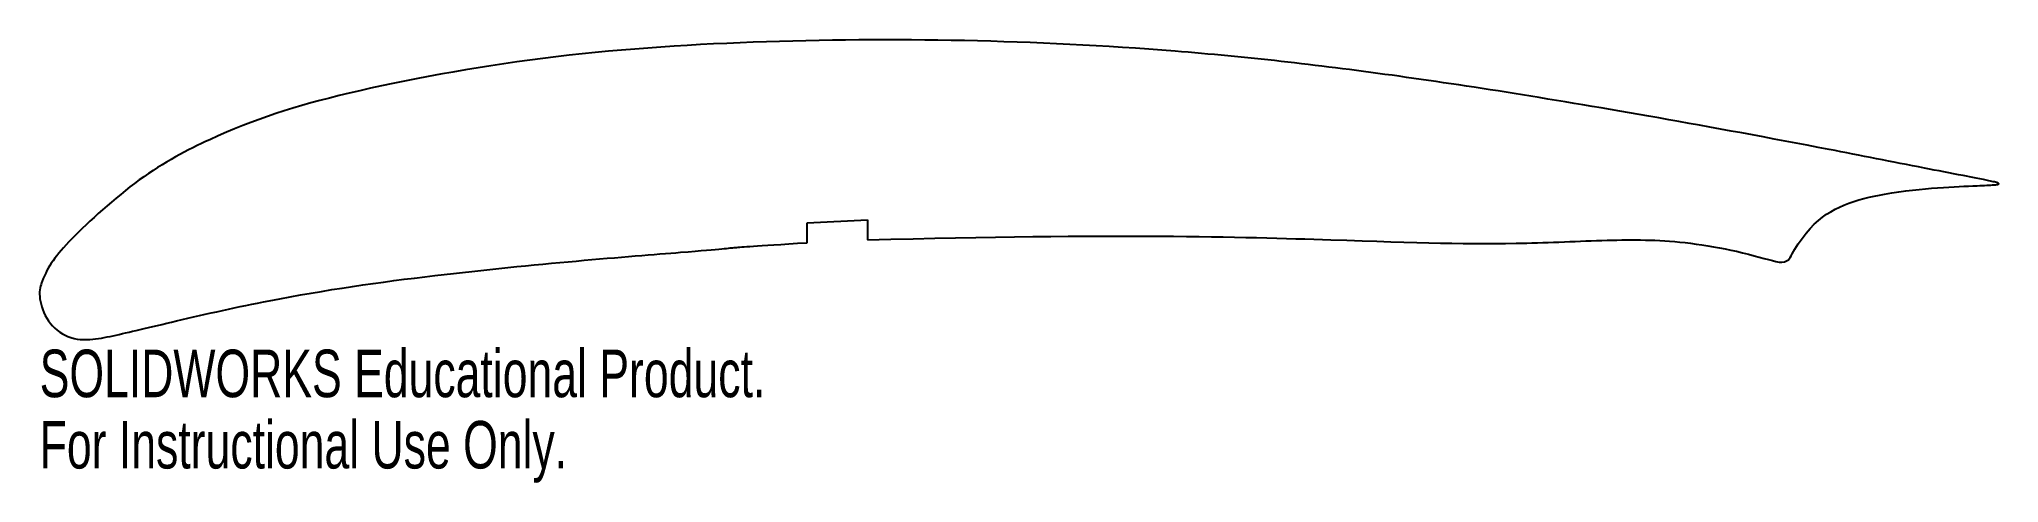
# Model space of a CAD drawing. Header units: inches. Extents: x 0 to 7.84, y -0.71 to 1.06.
import ezdxf

# ---------------------------------------------------------------- set-up
doc = ezdxf.new("R2010")
doc.units = ezdxf.units.IN
doc.header["$MEASUREMENT"] = 0
doc.styles.add('SLDTEXTSTYLE0', font='TXT', dxfattribs={"width": 0.7})

msp = doc.modelspace()

# ---------------------------------------------------------------- linework, layer by layer
at = {"color": 7, "linetype": 'Continuous'}
for p, q in [((3.0732, 0.3279), (3.3144, 0.3393)), ((3.0732, 0.2479), (3.0732, 0.3279)), ((3.3144, 0.3393), (3.3144, 0.2593))]:
    msp.add_line(p, q, dxfattribs=at)
msp.add_open_spline([(3.3144, 0.2593), (4.3128, 0.2866), (5.3207, 0.2551), (5.8219, 0.2372), (6.2944, 0.261), (6.536, 0.2598), (6.8011, 0.2145), (6.9458, 0.1699), (6.9771, 0.1678), (6.9997, 0.1819), (7.029, 0.239), (7.1028, 0.3374), (7.2179, 0.4075), (7.4055, 0.4517), (7.6086, 0.4701), (7.7373, 0.4752), (7.8194, 0.4791), (7.8309, 0.4807), (7.8356, 0.4823), (7.8364, 0.483), (7.8366, 0.4838), (7.8354, 0.4853), (7.8329, 0.4867), (7.8248, 0.4896), (7.7664, 0.5028), (7.6791, 0.5193), (7.4596, 0.5617), (7.0478, 0.6436), (6.2179, 0.7959), (5.3834, 0.9286), (4.5445, 1.0232), (3.7011, 1.0644), (2.8565, 1.0586), (2.014, 1.0017), (1.1843, 0.8468), (0.7828, 0.7161), (0.4075, 0.5222), (0.0959, 0.2359), (0.0297, 0.1432), (-0.003, 0.0434), (0.0238, -0.0587), (0.1041, -0.1341), (0.2002, -0.145), (0.299, -0.1245), (0.3951, -0.1024), (0.6192, -0.0487), (1.0238, 0.0421), (1.7563, 0.146), (3.0732, 0.2479), (2.6338, 0.2198), (3.0732, 0.2479)], degree=3, knots=[0, 0, 0, 0, 0.062147, 0.124899, 0.156105, 0.185548, 0.200577, 0.217317, 0.226735, 0.228687, 0.230341, 0.234338, 0.241991, 0.250382, 0.262374, 0.275062, 0.283076, 0.288193, 0.288912, 0.289226, 0.289291, 0.28934, 0.289465, 0.289644, 0.290175, 0.293902, 0.299431, 0.313345, 0.339466, 0.391971, 0.444555, 0.497086, 0.549634, 0.602191, 0.654738, 0.707258, 0.733528, 0.759815, 0.786152, 0.793237, 0.799773, 0.806338, 0.813196, 0.819211, 0.825496, 0.831626, 0.84597, 0.871768, 0.917808, 1, 1, 1, 1], dxfattribs=at)

# ---------------------------------------------------------------- texts
at = {"color": 7, "linetype": 'Continuous', "char_height": 0.1903, "attachment_point": 1, "style": 'SLDTEXTSTYLE0'}
for s, insert in [('SOLIDWORKS Educational Product.', (0.0043, -0.1801)), ('For Instructional Use Only.', (0.0043, -0.4655))]:
    msp.add_mtext(s, dxfattribs=dict(at, insert=insert))

doc.saveas('drawing.dxf')
